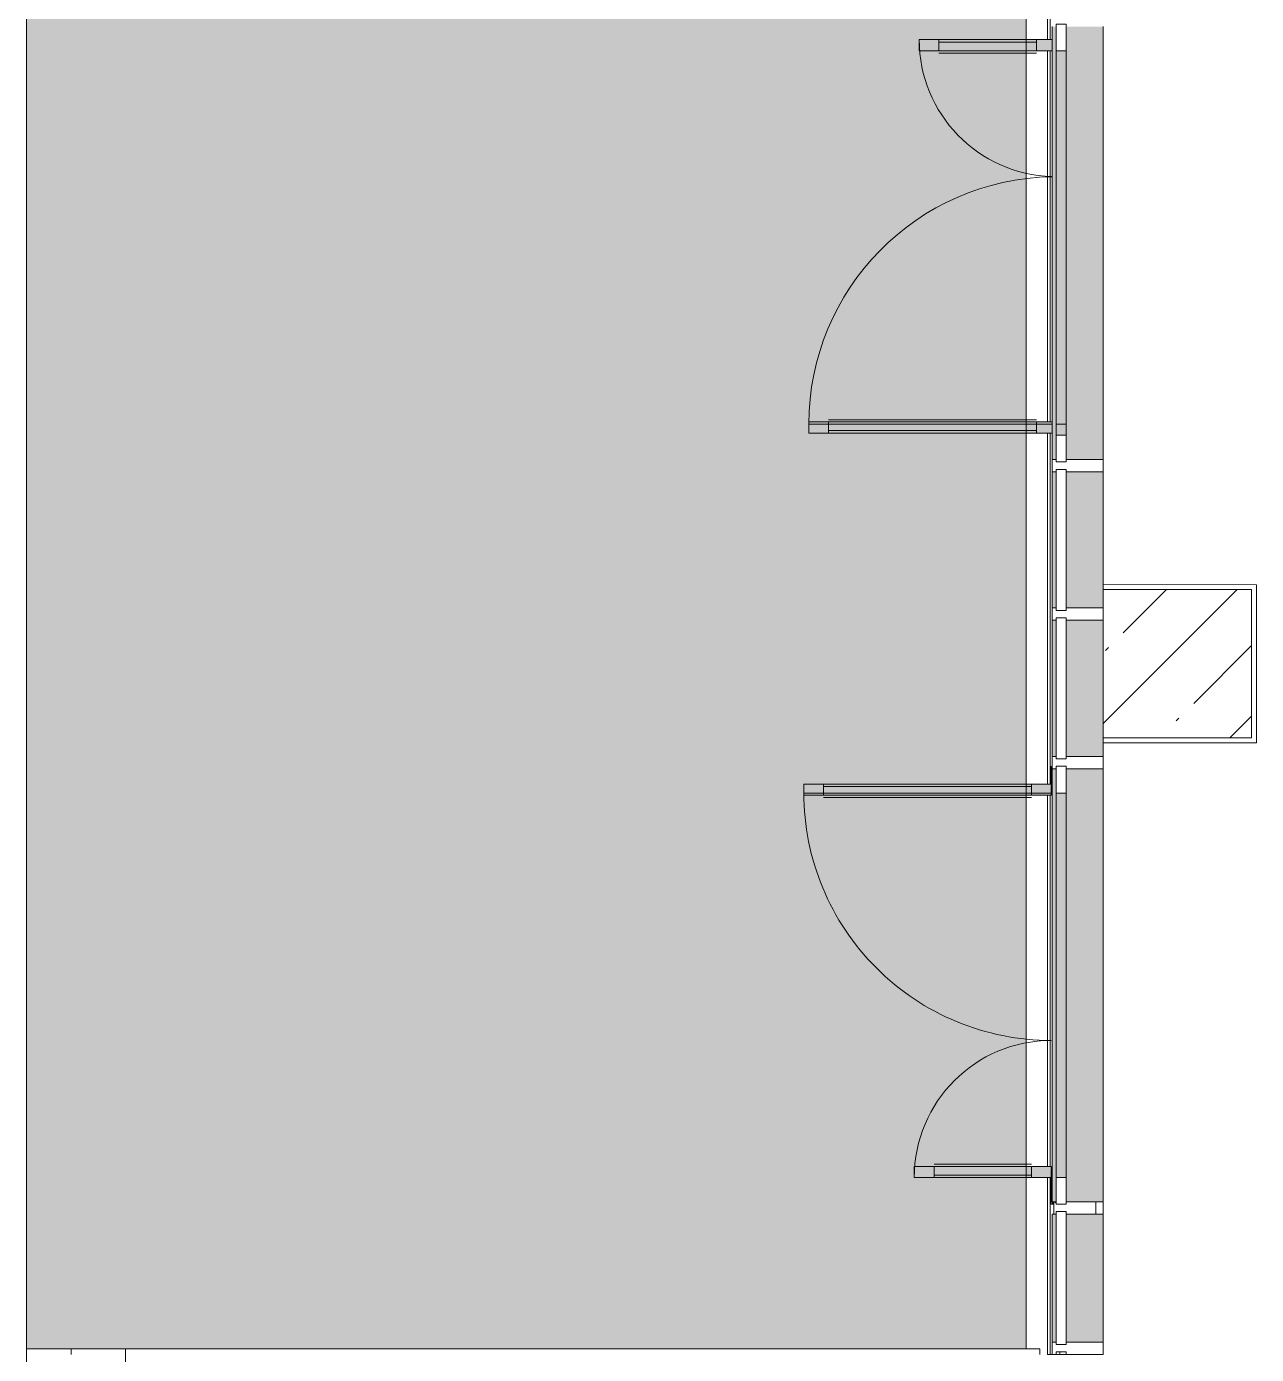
# Model space of a CAD drawing. Header units: millimetres. Extents: x 81425 to 274970, y -8553 to 29000.
# Drawn here: x 147670 to 152640, y 15358 to 20725 of the extents above; entities that cross this region are included whole.
import ezdxf

# ---------------------------------------------------------------- set-up
doc = ezdxf.new("R2010")
doc.units = ezdxf.units.MM
doc.linetypes.add('200_ШТРИХ__ш1_п0_6_', pattern=[800, 500, -300])
for name, color, linetype, lineweight in [('A-DETL-4', 7, 'Continuous', 5), ('A-DETL-MBND-1', 7, '200_ШТРИХ__ш1_п0_6_', 9), ('A-GLAZ-CURT-2', 7, 'Continuous', 5), ('A-GLAZ-CWMG-2', 7, 'Continuous', 5), ('A-WALL-7', 7, 'Continuous', 5), ('S-COLS-1', 7, 'Continuous', 5), ('Оси', 7, 'Continuous', 9)]:
    doc.layers.add(name, color=color, linetype=linetype, lineweight=lineweight)
doc.layers.add('A-DETL-GENF-1', color=7, linetype='Continuous', lineweight=9, true_color=0xc0c0c0, transparency=0.4)
for name, color, linetype, lineweight, true_color in [('A-DETL-GENF-2', 7, 'Continuous', 5, 0xaaaaaa), ('A-DETL-GENF-3', 7, 'Continuous', 5, 0xe2e2e2), ('A-DOOR-6', 7, 'Continuous', 5, 0xaaaaaa), ('A-FLOR-2', 7, 'Continuous', 5, 0xaaaaaa), ('A-GLAZ-CWMG-3', 7, 'Continuous', 5, 0x383e42)]:
    doc.layers.add(name, color=color, linetype=linetype, lineweight=lineweight, true_color=true_color)

# ---------------------------------------------------------------- blocks, each defined once
blk = doc.blocks.new('Системная панель - Стекло - 40мм-23998915-1_8_3_птичка')
at = {"layer": 'A-GLAZ-CURT-2'}
for p, q in [((268.5, 40), (-268.5, 40)), ((-268.5, 40), (-268.5, 0)), ((-268.5, 0), (268.5, 0)), ((268.5, 0), (268.5, 40))]:
    blk.add_line(p, q, dxfattribs=at)
blk = doc.blocks.new('Прямоугольный импост - Импост структурный с накладкой - 190мм-23188488-1_8_3_птичка')
at = {"layer": 'A-GLAZ-CWMG-2'}
for p, q in [((-50, 0), (-50, 17)), ((-50, 17), (0, 17)), ((-40, 0), (-50, 0)), ((-40, -40), (-40, 0)), ((0, 0), (-10, 0)), ((-10, 0), (-10, -40)), ((0, 17), (0, 0)), ((-50, -190), (-50, -40)), ((-50, -40), (-40, -40)), ((-10, -40), (0, -40)), ((0, -40), (0, -190)), ((0, -190), (-50, -190))]:
    blk.add_line(p, q, dxfattribs=at)
blk = doc.blocks.new('Прямоугольный импост - Импост структурный с накладкой - 190мм-23190188-1_8_3_птичка')
at = {"layer": 'A-GLAZ-CWMG-3'}
for points in [[(3861.1, 15408.1), (3871.1, 15408.1), (3871.1, 15925.1), (3854.1, 15925.1), (3854.1, 15408.1)], [(4031.1, 15408.1), (4061.1, 15408.1), (4060, 15925.1), (3911.1, 15925.1), (3911.1, 15408.1), (4006.1, 15408.1)]]:
    blk.add_hatch(color=256, dxfattribs=at).paths.add_polyline_path(points)
at = {"layer": 'A-GLAZ-CWMG-2'}
for p, q in [((3854.1, 15925.1), (3871.1, 15925.1)), ((3854.1, 15408.1), (3854.1, 15925.1)), ((4031.1, 15925.1), (4061.1, 15925.1)), ((4061.1, 15408.1), (4061.1, 15925.1))]:
    blk.add_line(p, q, dxfattribs=at)
blk = doc.blocks.new('Прямоугольный импост - Импост структурный с накладкой - 190мм-23190275-1_8_3_птичка')
at = {"layer": 'A-GLAZ-CWMG-3'}
for points in [[(3854.1, 15975.1), (3871.1, 15975.1), (3871.1, 16750.1), (3854.1, 16750.1), (3854.1, 15982.1)], [(3871.1, 16073.1), (3911.1, 16073.1), (3910, 16750.1), (3871.1, 16750.1), (3871.1, 16743)], [(4031.1, 15975.1), (4061.1, 15975.1), (4060, 16750.1), (3911.1, 16750.1), (3911.1, 15975.1), (4006.1, 15975.1)]]:
    blk.add_hatch(color=256, dxfattribs=at).paths.add_polyline_path(points)
at = {"layer": 'A-GLAZ-CWMG-2'}
for p, q in [((3854.1, 15975.1), (3854.1, 16750.1)), ((3871.1, 16073.1), (3871.1, 16750.1)), ((3911.1, 16073.1), (3911.1, 16750.1)), ((4061.1, 15975.1), (4061.1, 16750.1)), ((3871.1, 15975.1), (3854.1, 15975.1)), ((4061.1, 15975.1), (4031.1, 15975.1))]:
    blk.add_line(p, q, dxfattribs=at)
blk = doc.blocks.new('Прямоугольный импост - Импост структурный с накладкой - 190мм-23190277-1_8_3_птичка')
at = {"layer": 'A-GLAZ-CWMG-3'}
for points in [[(3861.1, 19950.1), (3871.1, 19950.1), (3871.1, 20725.1), (3854.1, 20725.1), (3854.1, 19950.1)], [(4006.1, 19950.1), (4061.1, 19950.1), (4060, 20725.1), (3911.1, 20725), (3911.1, 19950.1)], [(3871.1, 19950.1), (3911.1, 19950.1), (3910, 20627.1), (3871.1, 20627.1), (3871.1, 20192.4)]]:
    blk.add_hatch(color=256, dxfattribs=at).paths.add_polyline_path(points)
at = {"layer": 'A-GLAZ-CWMG-2'}
for p, q in [((3854.1, 19950.1), (3854.1, 20725.1)), ((4061.1, 19950.1), (4061.1, 20725.1)), ((3871.1, 19950.1), (3871.1, 20627.1)), ((3911.1, 19950.1), (3911.1, 20627.1))]:
    blk.add_line(p, q, dxfattribs=at)
blk = doc.blocks.new('BSC_Колонна _Прямоугольная - 600х600-17858062-1_8_3_птичка')
at = {"layer": 'S-COLS-1'}
h = blk.add_hatch(dxfattribs=at)
h.set_pattern_fill('FP_173', color=256, style=0, pattern_type=2)
h.set_pattern_definition([(45, (-4360, -18150), (-285.123, 285.123), []), (45, (-4074.88, -18150), (-285.123, 285.123), [504.031, -100.806, 16.764, -84.042])])
h.paths.add_polyline_path([(163.6, -300), (300, -300), (300, 300), (-300, 300), (-300, -300), (-151.3, -300)])
for p, q in [((300, 300), (-300, 300)), ((-300, 300), (-300, -300)), ((300, -300), (300, 300)), ((-300, -300), (300, -300))]:
    blk.add_line(p, q, dxfattribs=at)
blk = doc.blocks.new('Прямоугольный импост - Импост структурный с накладкой - 170мм-23186685-1_8_3_птичка')
at = {"layer": 'A-GLAZ-CWMG-2'}
for p, q in [((3836.1, 20672.1), (3836.1, 27150.1)), ((3846.1, 20672.1), (3846.1, 27150.1)), ((3836.1, 19127.1), (3836.1, 20627.1)), ((3846.1, 19127.1), (3846.1, 20627.1)), ((3836.1, 17663.1), (3836.1, 19082.1)), ((3846.1, 17663.1), (3846.1, 19082.1)), ((3836.1, 16118.1), (3836.1, 17618.1)), ((3846.1, 16118.1), (3846.1, 17618.1)), ((3836.1, 15358.1), (3836.1, 16073.1)), ((3846.1, 15358.1), (3846.1, 16073.1)), ((3846.1, 15358.1), (3836.1, 15358.1)), ((3854.1, 15358.1), (3846.1, 15358.1)), ((3886.1, 15358.1), (3871.1, 15358.1)), ((3886.1, 15358.1), (3886.1, 15368.1)), ((3911.1, 15358.1), (3886.1, 15358.1))]:
    blk.add_line(p, q, dxfattribs=at)
blk = doc.blocks.new('Прямоугольный импост - Импост структурный с накладкой - 190мм-23933667-1_8_3_птичка')
at = {"layer": 'A-GLAZ-CWMG-3'}
for points in [[(3861.1, 19150.1), (3871.1, 19150.1), (3871.1, 19950.1), (3854.1, 19950.1), (3854.1, 19150.1)], [(3871.1, 19150.1), (3911.1, 19150.1), (3910, 19950.1), (3871.1, 19950.1)], [(4060, 19150.1), (4061.1, 19150.1), (4060, 19950.1), (3911.1, 19950.1), (3911.1, 19150.1), (4031.1, 19150.1)]]:
    blk.add_hatch(color=256, dxfattribs=at).paths.add_polyline_path(points)
at = {"layer": 'A-GLAZ-CWMG-2'}
for p, q in [((3854.1, 19150.1), (3854.1, 19950.1)), ((3871.1, 19150.1), (3871.1, 19950.1)), ((3911.1, 19150.1), (3911.1, 19950.1)), ((4061.1, 19150.1), (4061.1, 19950.1))]:
    blk.add_line(p, q, dxfattribs=at)
blk = doc.blocks.new('Прямоугольный импост - Импост структурный с накладкой - 170мм-22968247-1_8_3_птичка')
at = {"layer": 'A-GLAZ-CWMG-2'}
for p, q in [((-25, 0), (-25, 10)), ((-25, 10), (25, 10)), ((25, 0), (15, 0)), ((15, 0), (15, -40)), ((25, 10), (25, 0)), ((-25, -160), (-25, -40)), ((15, -40), (25, -40)), ((25, -40), (25, -160)), ((25, -160), (-25, -160))]:
    blk.add_line(p, q, dxfattribs=at)
blk = doc.blocks.new('Прямоугольный импост - Импост структурный с накладкой - 170мм-23186686-1_8_3_птичка')
at = {"layer": 'A-GLAZ-CWMG-2'}
blk.add_line((3886.1, 15358.1), (3871.1, 15358.1), dxfattribs=at)
blk = doc.blocks.new('Дверь_Витражная_СКБ_2Ст - ВН-1_ ДВН_ДАО_Главный вход_1800 в свету 3-31912953-1_8_3_птичка')
at = {"layer": 'A-DETL-GENF-3'}
for points in [[(-777, -17), (-822, -17), (-822, -554), (-777, -554), (-777, -25)], [(768, -25), (768, -17), (723, -17), (723, -1000), (768, -1000), (768, -35)]]:
    blk.add_hatch(color=256, dxfattribs=at).paths.add_polyline_path(points)
at = {"layer": 'A-DETL-GENF-2'}
for p, q in [((732, 40), (732, 0)), ((732, 40), (732, 0)), ((-822, -554), (-822, -17)), ((-822, -17), (-822, -554)), ((-777, -554), (-777, -17)), ((-777, -554), (-777, -17)), ((723, -1000), (723, -17)), ((723, -17), (723, -1000)), ((768, -1000), (768, -17)), ((768, -1000), (768, -17)), ((-822, -80), (-777, -80)), ((-812, -474), (-812, -80)), ((-768, -474), (-768, -80)), ((714, -920), (714, -80)), ((768, -80), (723, -80)), ((758, -920), (758, -80)), ((-822, -474), (-777, -474)), ((-822, -554), (-777, -554)), ((-822, -554), (-777, -554)), ((768, -920), (723, -920)), ((768, -1000), (723, -1000)), ((723, -1000), (768, -1000))]:
    blk.add_line(p, q, dxfattribs=at)
at = {"layer": 'A-DOOR-6'}
for p, q in [((-885, 40), (-777, 40)), ((-885, 0), (-885, 40)), ((-777, 40), (-777, 0)), ((777, 40), (885, 40)), ((777, 0), (777, 40)), ((885, 40), (885, 0)), ((-777, 0), (-885, 0)), ((-822, -554), (-822, -17)), ((732, -1000), (732, -17)), ((885, 0), (777, 0))]:
    blk.add_line(p, q, dxfattribs=at)
for centre, radius, start, end in [((-822, 0), 554, 270, 358.1958), ((732, 0), 1000, 180.9852, 270)]:
    blk.add_arc(centre, radius, start, end, dxfattribs=at)
blk = doc.blocks.new('Системная панель - Стекло - 40мм-V179-1_8_3_птичка')
at = {"layer": 'A-GLAZ-CURT-2'}
for p, q in [((285, 40), (-285, 40)), ((-285, 40), (-285, 0)), ((-285, 0), (285, 0)), ((285, 0), (285, 40))]:
    blk.add_line(p, q, dxfattribs=at)
blk = doc.blocks.new('Прямоугольный импост - Импост структурный с накладкой - 190мм-V180-1_8_3_птичка')
at = {"layer": 'A-GLAZ-CWMG-3'}
for points in [[(3861.1, 17775.1), (3871.1, 17775.1), (3871.1, 18325.1), (3854.1, 18325.1), (3854.1, 17775.1)], [(4006.1, 17775.1), (4061.1, 17775.1), (4060, 18325.1), (3911.1, 18325.1), (3911.1, 17775.1)]]:
    blk.add_hatch(color=256, dxfattribs=at).paths.add_polyline_path(points)
at = {"layer": 'A-GLAZ-CWMG-2'}
for p, q in [((3854.1, 17775.1), (3854.1, 18325.1)), ((4061.1, 17775.1), (4061.1, 17850))]:
    blk.add_line(p, q, dxfattribs=at)
blk = doc.blocks.new('Прямоугольный импост - Импост структурный с накладкой - 190мм-V181-1_8_3_птичка')
at = {"layer": 'A-GLAZ-CWMG-2'}
for p, q in [((-25, 0), (-25, 17)), ((-25, 17), (25, 17)), ((-15, 0), (-25, 0)), ((-15, -40), (-15, 0)), ((25, 0), (15, 0)), ((15, 0), (15, -40)), ((25, 17), (25, 0)), ((-25, -188.9), (-25, -40)), ((-25, -40), (-15, -40)), ((15, -40), (25, -40)), ((25, -40), (25, -188.9))]:
    blk.add_line(p, q, dxfattribs=at)
blk = doc.blocks.new('Дверь_Витражная_СКБ_2Ст - ВН-1_ ДВН_ДАО_Главный вход_1800 в свету 4-31912968-1_8_3_птичка')
at = {"layer": 'A-DETL-GENF-3'}
h = blk.add_hatch(color=256, dxfattribs=at)
h.paths.add_polyline_path([(875, -10), (885, 0), (875, 0)])
h.paths.add_polyline_path([(885, -10), (875, -10), (875, -17), (885, -17)])
for points in [[(-768, -1020), (-768, -20), (-813, -25), (-813, -1020)], [(777, -574), (777, -20), (732, -25), (732, -574)]]:
    blk.add_hatch(color=256, dxfattribs=at).paths.add_polyline_path(points)
at = {"layer": 'A-DETL-GENF-2'}
for p, q in [((-777, -20), (-885, -20)), ((-885, -20), (-777, -20)), ((-768, -20), (-813, -20)), ((-813, -1020), (-813, -20)), ((-768, -20), (-813, -20)), ((-813, -20), (-813, -1020)), ((-768, -1020), (-768, -20)), ((-768, -1020), (-768, -20)), ((732, -20), (777, -20)), ((732, -574), (732, -20)), ((732, -20), (732, -574)), ((777, -20), (732, -20)), ((777, -574), (777, -20)), ((777, -574), (777, -20)), ((777, -20), (885, -20)), ((777, -20), (885, -20)), ((885, -20), (885, -10)), ((885, -20), (885, -10)), ((-813, -100), (-768, -100)), ((-803, -940), (-803, -100)), ((-759, -940), (-759, -100)), ((723, -494), (723, -100)), ((777, -100), (732, -100)), ((767, -494), (767, -100)), ((777, -494), (732, -494)), ((777, -574), (732, -574)), ((732, -574), (777, -574)), ((-813, -940), (-768, -940)), ((-813, -1020), (-768, -1020)), ((-813, -1020), (-768, -1020))]:
    blk.add_line(p, q, dxfattribs=at)
at = {"layer": 'A-DOOR-6'}
for p, q in [((-885, 40), (-777, 40)), ((-885, 0), (-885, 40)), ((-777, 40), (-777, 0)), ((777, 40), (885, 40)), ((777, 0), (777, 40)), ((885, 40), (885, 0)), ((-777, 0), (-885, 0)), ((-777, -1020), (-777, -20)), ((885, 0), (777, 0)), ((777, -574), (777, -20))]:
    blk.add_line(p, q, dxfattribs=at)
for centre, radius, start, end in [((-777, -20), 1000, 270, 0), ((777, -20), 554, 180, 270)]:
    blk.add_arc(centre, radius, start, end, dxfattribs=at)
blk = doc.blocks.new('Прямоугольный импост - Импост структурный с накладкой - 190мм-23933759-1_8_3_птичка')
at = {"layer": 'A-GLAZ-CWMG-3'}
for points in [[(3854.1, 17550.1), (3871.1, 17550.1), (3871.1, 17725.1), (3854.1, 17725.1), (3854.1, 17627.1)], [(4031.1, 17550.1), (4061.1, 17550.1), (4060, 17725.1), (3911.1, 17725.1), (3911.1, 17550.1), (4006.1, 17550.1)], [(3911.1, 17550.1), (3910, 17627.1), (3871.1, 17627.1), (3871.1, 17550.1), (3910, 17550.1)]]:
    blk.add_hatch(color=256, dxfattribs=at).paths.add_polyline_path(points)
at = {"layer": 'A-GLAZ-CWMG-2'}
for p, q in [((3854.1, 17550.1), (3854.1, 17725.1)), ((4061.1, 17550.1), (4061.1, 17725.1)), ((3871.1, 17550.1), (3871.1, 17627.1)), ((3911.1, 17550.1), (3911.1, 17627.1))]:
    blk.add_line(p, q, dxfattribs=at)
blk = doc.blocks.new('Прямоугольный импост - Импост структурный с накладкой - 190мм-23933741-1_8_3_птичка')
at = {"layer": 'A-GLAZ-CWMG-2'}
for p, q in [((-25, 0), (-25, 17)), ((-25, 17), (25, 17)), ((-15, 0), (-25, 0)), ((-15, -40), (-15, 0)), ((25, 17), (25, 0)), ((-25, -190), (-25, -40)), ((-25, -40), (-15, -40)), ((25, -40), (25, -190)), ((25, -190), (-25, -190))]:
    blk.add_line(p, q, dxfattribs=at)
blk = doc.blocks.new('Системная панель - Стекло - 40мм-V186-1_8_3_птичка')
at = {"layer": 'A-GLAZ-CURT-2'}
for p, q in [((285, 40), (-285, 40)), ((-285, 40), (-285, 0)), ((-285, 0), (285, 0)), ((285, 0), (285, 40))]:
    blk.add_line(p, q, dxfattribs=at)
blk = doc.blocks.new('Прямоугольный импост - Импост структурный с накладкой - 190мм-V187-1_8_3_птичка')
at = {"layer": 'A-GLAZ-CWMG-3'}
for points in [[(3861.1, 18375.1), (3871.1, 18375.1), (3871.1, 18925.1), (3854.1, 18925.1), (3854.1, 18375.1)], [(4060, 18375.1), (4060, 18925.1), (3911.1, 18925.1), (3911.1, 18375.1), (4031.1, 18375.1)]]:
    blk.add_hatch(color=256, dxfattribs=at).paths.add_polyline_path(points)
at = {"layer": 'A-GLAZ-CWMG-2'}
for p, q in [((3854.1, 18375.1), (3854.1, 18925.1)), ((4061.1, 18450), (4061.1, 18925.1))]:
    blk.add_line(p, q, dxfattribs=at)
blk = doc.blocks.new('Прямоугольный импост - Импост структурный с накладкой - 190мм-V188-1_8_3_птичка')
at = {"layer": 'A-GLAZ-CWMG-2'}
for p, q in [((-25, 0), (-25, 17)), ((-25, 17), (25, 17)), ((25, 0), (15, 0)), ((15, 0), (15, -40)), ((25, 17), (25, 0)), ((-25, -190), (-25, -40)), ((15, -40), (25, -40)), ((25, -40), (25, -190)), ((25, -190), (-25, -190))]:
    blk.add_line(p, q, dxfattribs=at)
blk = doc.blocks.new('Прямоугольный импост - Импост структурный с накладкой - 190мм-23933668-1_8_3_птичка')
at = {"layer": 'A-GLAZ-CWMG-3'}
for points in [[(3871.1, 18975.1), (3871.1, 19150.1), (3854.1, 19150.1), (3854.1, 18975.1), (3861.1, 18975.1)], [(3911.1, 19073.1), (3910, 19150.1), (3871.1, 19150.1), (3871.1, 19073.1), (3910, 19073.1)], [(4031.1, 18975.1), (4061.1, 18975.1), (4060, 19150.1), (3911.1, 19150.1), (3911.1, 18975.1), (4006.1, 18975.1)]]:
    blk.add_hatch(color=256, dxfattribs=at).paths.add_polyline_path(points)
at = {"layer": 'A-GLAZ-CWMG-2'}
for p, q in [((3854.1, 18975.1), (3854.1, 19150.1)), ((3871.1, 19073.1), (3871.1, 19150.1)), ((3911.1, 19073.1), (3911.1, 19150.1)), ((4061.1, 18975.1), (4061.1, 19150.1))]:
    blk.add_line(p, q, dxfattribs=at)

msp = doc.modelspace()

# ---------------------------------------------------------------- hatches: boundary and pattern name
at = {"layer": 'A-DETL-GENF-1'}
msp.add_hatch(color=256, dxfattribs=at).paths.add_polyline_path([(147670.1, 15380), (151709.2, 15380), (151709.2, 16073.1), (151257.2, 16073.1), (151257.2, 16118.1), (151709.2, 16118.1), (151709.2, 17618.1), (150811.2, 17618.1), (150811.2, 17663.1), (151709.2, 17663.1), (151709.2, 19082.1), (150831.2, 19082.1), (150831.2, 19127.1), (151709.2, 19127.1), (151709.2, 20627.1), (151277.2, 20627.1), (151277.2, 20672.1), (151709.2, 20672.1), (151709.2, 27252), (147670.1, 27252), (147670.1, 15593.2)])

# ---------------------------------------------------------------- linework, layer by layer
at = {"layer": 'A-DETL-4'}
for p, q in [((147670.1, 27252), (147670.1, 15380)), ((151709.2, 15380), (151709.2, 27252)), ((147670.1, 15380), (151709.2, 15380))]:
    msp.add_line(p, q, dxfattribs=at)
at = {"layer": 'A-DETL-MBND-1'}
msp.add_line((152020.1, 15975.1), (152020.1, 15925.1), dxfattribs=at)
at = {"layer": 'A-FLOR-2'}
for p, q in [((152021.2, 18470.3), (152640.1, 18469.2)), ((152640.1, 18469.2), (152640.1, 17830)), ((152640.1, 17830), (152021.2, 17830)), ((152020.1, 15975.1), (152020.1, 15925.1))]:
    msp.add_line(p, q, dxfattribs=at)
at = {"layer": 'A-WALL-7'}
for p, q in [((147670.1, 7205), (147670.1, 15380)), ((147670.1, 15380), (151765.1, 15380)), ((147850.1, 15380), (147850.1, 15358)), ((151765.1, 15357.7), (151765.1, 15380))]:
    msp.add_line(p, q, dxfattribs=at)
at = {"layer": 'Оси'}
msp.add_line((148070.1, 5439), (148070.1, 15380), dxfattribs=at)

# ---------------------------------------------------------------- block references
at = {"layer": 'A-DOOR-6', "rotation": 269.9999999999999}
for name, p in [('Дверь_Витражная_СКБ_2Ст - ВН-1_ ДВН_ДАО_Главный вход_1800 в свету 3-31912953-1_8_3_птичка', (151831.2, 19850.1)), ('Дверь_Витражная_СКБ_2Ст - ВН-1_ ДВН_ДАО_Главный вход_1800 в свету 4-31912968-1_8_3_птичка', (151831.2, 16850.1))]:
    msp.add_blockref(name, p, dxfattribs=at)
at = {"layer": 'A-GLAZ-CURT-2', "rotation": 269.9999999999999}
for name, p in [('Системная панель - Стекло - 40мм-V186-1_8_3_птичка', (151831.2, 18650.1)), ('Системная панель - Стекло - 40мм-V179-1_8_3_птичка', (151831.2, 18050.1)), ('Системная панель - Стекло - 40мм-23998915-1_8_3_птичка', (151831.2, 15666.6))]:
    msp.add_blockref(name, p, dxfattribs=at)
at = {"layer": 'A-GLAZ-CWMG-2'}
for name, p in [('Прямоугольный импост - Импост структурный с накладкой - 170мм-23186685-1_8_3_птичка', (147960.1, 0)), ('Прямоугольный импост - Импост структурный с накладкой - 170мм-23186686-1_8_3_птичка', (147960.1, 0)), ('Прямоугольный импост - Импост структурный с накладкой - 190мм-23190277-1_8_3_птичка', (147960.1, 0)), ('Прямоугольный импост - Импост структурный с накладкой - 190мм-23933667-1_8_3_птичка', (147960.1, 0)), ('Прямоугольный импост - Импост структурный с накладкой - 190мм-23933668-1_8_3_птичка', (147960.1, 0)), ('Прямоугольный импост - Импост структурный с накладкой - 190мм-V187-1_8_3_птичка', (147960.1, 0)), ('Прямоугольный импост - Импост структурный с накладкой - 190мм-V180-1_8_3_птичка', (147960.1, 0)), ('Прямоугольный импост - Импост структурный с накладкой - 190мм-23933759-1_8_3_птичка', (147960.1, 0)), ('Прямоугольный импост - Импост структурный с накладкой - 190мм-23933667-1_8_3_птичка', (147960.1, -2400)), ('Прямоугольный импост - Импост структурный с накладкой - 190мм-23190275-1_8_3_птичка', (147960.1, 0)), ('Прямоугольный импост - Импост структурный с накладкой - 190мм-23190188-1_8_3_птичка', (147960.1, 0))]:
    msp.add_blockref(name, p, dxfattribs=at)
at = {"layer": 'A-GLAZ-CWMG-2', "extrusion": (0, 0, -1), "rotation": 270.0000000000001}
for name, p in [('Прямоугольный импост - Импост структурный с накладкой - 190мм-V188-1_8_3_птичка', (-151831.2, 18950.1)), ('Прямоугольный импост - Импост структурный с накладкой - 190мм-V181-1_8_3_птичка', (-151831.2, 18350.1)), ('Прямоугольный импост - Импост структурный с накладкой - 190мм-23933741-1_8_3_птичка', (-151831.2, 17750.1)), ('Прямоугольный импост - Импост структурный с накладкой - 170мм-22968247-1_8_3_птичка', (-151831.2, 15950.1)), ('Прямоугольный импост - Импост структурный с накладкой - 190мм-23188488-1_8_3_птичка', (-151831.2, 15358.1))]:
    msp.add_blockref(name, p, dxfattribs=at)
at = {"layer": 'S-COLS-1'}
msp.add_blockref('BSC_Колонна _Прямоугольная - 600х600-17858062-1_8_3_птичка', (152320.1, 18150), dxfattribs=at)

doc.saveas('drawing.dxf')
